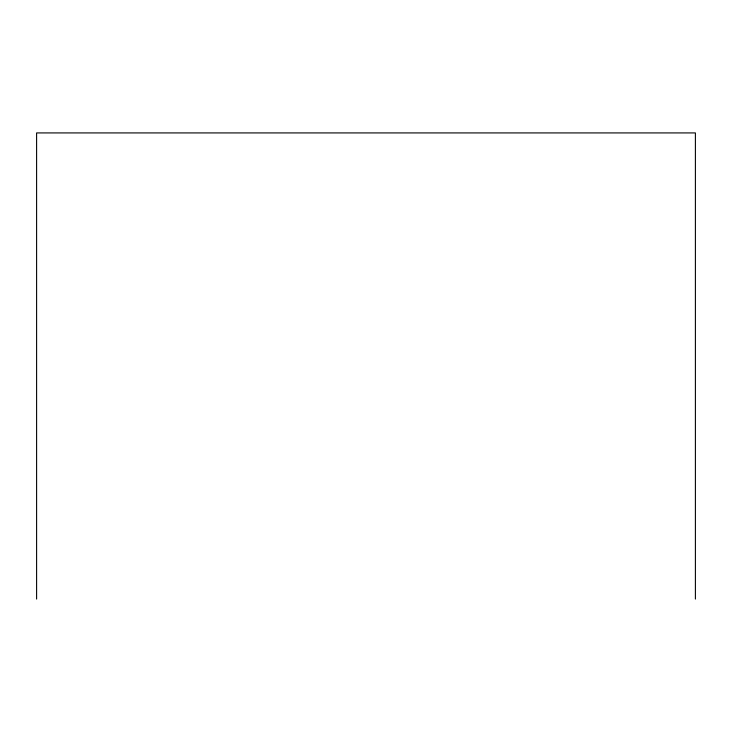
<?xml version="1.0" encoding="UTF-8"?>
<svg xmlns="http://www.w3.org/2000/svg" width="732" height="732" viewBox="0 0 732 732"><rect width="100%" height="100%" fill="white"/><g stroke="black" fill="none" stroke-linecap="round" stroke-linejoin="round"><path stroke-width="1.1" d="M695.4 599.078L695.4 132.922L36.6 132.922L36.6 599.078"/></g></svg>
